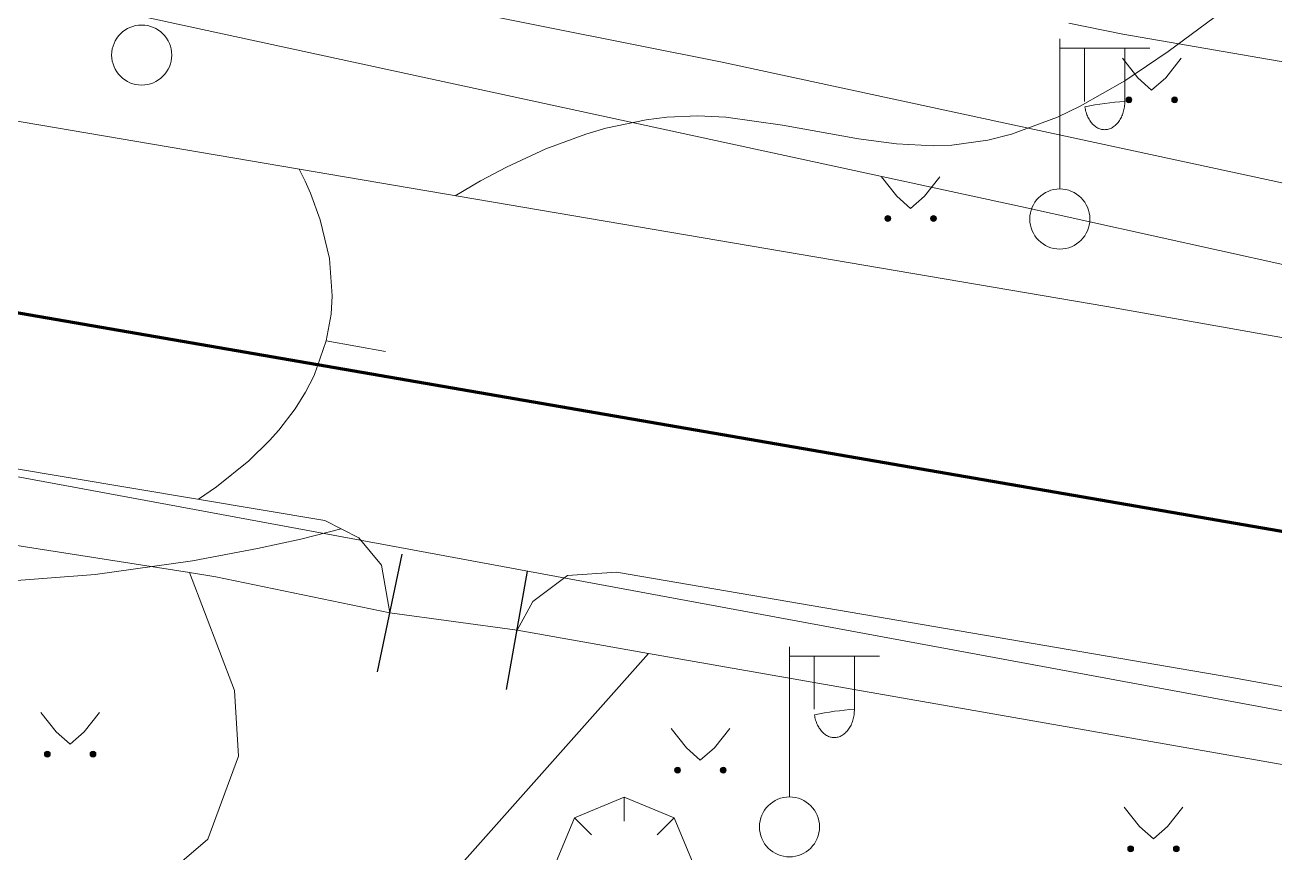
# Model space of a CAD drawing. Extents: x 1000 to 4000, y -5000 to -1000.
# Drawn here: x 1504.07 to 1545.7, y -4625.92 to -4598.34 of the extents above; entities that cross this region are included whole.
import ezdxf

# ---------------------------------------------------------------- set-up
doc = ezdxf.new("R2010")
doc.units = 0
doc.header["$MEASUREMENT"] = 0
for name, color, linetype in [('11', 7, 'CONTINUOUS'), ('границы команд_1', 10, 'CONTINUOUS'), ('СЛОЙ_11', 7, 'CONTINUOUS'), ('СЛОЙ_24', 7, 'CONTINUOUS'), ('СЛОЙ_3', 7, 'CONTINUOUS'), ('СЛОЙ_41', 7, 'CONTINUOUS'), ('СЛОЙ_44', 7, 'CONTINUOUS'), ('СЛОЙ_50', 7, 'CONTINUOUS'), ('СЛОЙ_51', 7, 'CONTINUOUS'), ('СЛОЙ_7', 7, 'CONTINUOUS')]:
    doc.layers.add(name, color=color, linetype=linetype)

# ---------------------------------------------------------------- blocks, each defined once
blk = doc.blocks.new('VOROTA')
at = {"layer": '11', "color": 3, "linetype": 'Continuous'}
blk.add_line((0, -2.001), (0, 2), dxfattribs=at)

msp = doc.modelspace()

# ---------------------------------------------------------------- linework, layer by layer
at = {"layer": 'границы команд_1', "color": 6, "lineweight": 100}
msp.add_lwpolyline([(1232.111, -4386.007), (1363.196, -4532.866), (1381.723, -4552.503), (1403.927, -4569.932), (1443.727, -4590.948), (1468.129, -4601.74), (1562.694, -4618.098), (1653.409, -4634.074), (1688.722, -4638.313), (1704.485, -4638.313), (1722.793, -4634.02), (1760.924, -4607.283), (1770.05, -4590.328), (1775.59, -4571.416), (1777.872, -4554.135), (1774.938, -4530.659), (1770.702, -4517.779), (1633.084, -4319.391), (1619.805, -4295.078), (1612.961, -4276.819), (1612.961, -4259.864)], dxfattribs=at)
at = {"layer": 'СЛОЙ_11', "color": 253, "linetype": 'Continuous', "lineweight": 0}
for points in [[(1538.842, -4598.279), (1540.641, -4598.64), (1564.999, -4602.85)], [(1478.51, -4611.716), (1509.547, -4616.575)], [(1509.547, -4616.575), (1510.424, -4616.712)], [(1510.424, -4616.712), (1516.22, -4617.917)], [(1520.457, -4618.497), (1524.836, -4619.265)], [(1524.836, -4619.265), (1569.577, -4627.112)]]:
    msp.add_lwpolyline(points, dxfattribs=at)
at = {"layer": 'СЛОЙ_24', "color": 253, "linetype": 'Continuous', "lineweight": 0}
msp.add_line((1516.22, -4617.917), (1520.457, -4618.497), dxfattribs=at)
for points in [[(1462.315, -4586.172), (1470.225, -4588.189), (1527.289, -4599.573), (1565.409, -4607.795)], [(1458.417, -4588.725), (1471.019, -4591.133), (1499.815, -4596.274), (1537.222, -4604.379), (1552.693, -4607.8), (1559.335, -4609.118)], [(1463.514, -4593.723), (1465.199, -4594.285), (1471.943, -4595.936), (1495.902, -4600.197), (1540.101, -4607.711), (1559.014, -4611.061)], [(1516.22, -4617.917), (1515.942, -4616.333), (1515.184, -4615.418), (1514.059, -4614.838), (1488.463, -4610.556), (1469.947, -4607.522)], [(1509.547, -4616.575), (1511.049, -4620.504), (1511.182, -4622.69), (1510.157, -4625.456), (1507.348, -4627.865), (1504.864, -4628.311)], [(1520.457, -4618.497), (1520.981, -4617.537), (1522.14, -4616.667), (1523.768, -4616.556), (1544.202, -4620.057), (1585.706, -4627.557), (1601.358, -4630.546), (1637.879, -4637.326), (1671.334, -4643.445), (1676.496, -4643.885)], [(1524.836, -4619.265), (1518.71, -4626.167)]]:
    msp.add_lwpolyline(points, dxfattribs=at)
at = {"layer": 'СЛОЙ_3', "color": 253, "linetype": 'Continuous', "lineweight": 0}
for p, q in [((1538.537, -4603.798), (1538.537, -4598.798)), ((1538.537, -4601.798), (1538.537, -4598.798)), ((1538.537, -4599.112), (1541.537, -4599.112)), ((1539.358, -4600.88), (1539.358, -4599.112)), ((1540.7, -4600.88), (1540.7, -4599.112)), ((1529.532, -4624.046), (1529.532, -4619.046)), ((1529.532, -4622.046), (1529.532, -4619.046)), ((1529.532, -4619.36), (1532.532, -4619.36)), ((1530.353, -4621.128), (1530.353, -4619.36)), ((1531.695, -4621.128), (1531.695, -4619.36))]:
    msp.add_line(p, q, dxfattribs=at)
for points in [[(1540.7, -4600.88, -0.035191), (1540.687, -4601.064, -0.036545), (1540.649, -4601.241, -0.03934), (1540.587, -4601.404, -0.0437), (1540.504, -4601.547, -0.049642), (1540.402, -4601.664, -0.056748), (1540.286, -4601.751, -0.0637), (1540.16, -4601.805, -0.068204), (1540.029, -4601.823, -0.068204), (1539.898, -4601.805, -0.0637), (1539.772, -4601.751, -0.056748), (1539.656, -4601.664, -0.049642), (1539.554, -4601.547, -0.0437), (1539.471, -4601.404, -0.03934), (1539.409, -4601.241, -0.036545), (1539.371, -4601.064, -0.035191)], [(1531.695, -4621.128, -0.035191), (1531.682, -4621.312, -0.036545), (1531.644, -4621.489, -0.03934), (1531.582, -4621.652, -0.0437), (1531.499, -4621.795, -0.049642), (1531.397, -4621.912, -0.056748), (1531.281, -4621.999, -0.0637), (1531.155, -4622.053, -0.068204), (1531.024, -4622.071, -0.068204), (1530.893, -4622.053, -0.0637), (1530.767, -4621.999, -0.056748), (1530.651, -4621.912, -0.049642), (1530.549, -4621.795, -0.0437), (1530.466, -4621.652, -0.03934), (1530.404, -4621.489, -0.036545), (1530.366, -4621.312, -0.035191)]]:
    msp.add_lwpolyline(points, format="xyb", close=True, dxfattribs=at)
for centre in [(1507.954, -4599.336), (1538.537, -4604.798), (1529.532, -4625.046)]:
    msp.add_circle(centre, 1, dxfattribs=at)
at = {"layer": 'СЛОЙ_41', "color": 253, "linetype": 'Continuous', "lineweight": 0}
for p, q in [((1540.625, -4599.442), (1541.135, -4600.092)), ((1542.575, -4599.442), (1542.065, -4600.092)), ((1541.135, -4600.092), (1541.595, -4600.502)), ((1542.065, -4600.092), (1541.595, -4600.502)), ((1532.594, -4603.391), (1533.104, -4604.041)), ((1534.544, -4603.391), (1534.034, -4604.041)), ((1533.104, -4604.041), (1533.564, -4604.451)), ((1534.034, -4604.041), (1533.564, -4604.451)), ((1504.598, -4621.234), (1505.108, -4621.884)), ((1506.548, -4621.234), (1506.038, -4621.884)), ((1505.108, -4621.884), (1505.568, -4622.294)), ((1506.038, -4621.884), (1505.568, -4622.294)), ((1525.591, -4621.766), (1526.101, -4622.416)), ((1527.541, -4621.766), (1527.031, -4622.416)), ((1526.101, -4622.416), (1526.561, -4622.826)), ((1527.031, -4622.416), (1526.561, -4622.826)), ((1540.683, -4624.387), (1541.193, -4625.037)), ((1542.633, -4624.387), (1542.123, -4625.037)), ((1541.193, -4625.037), (1541.653, -4625.447)), ((1542.123, -4625.037), (1541.653, -4625.447))]:
    msp.add_line(p, q, dxfattribs=at)
for centre in [(1540.839, -4600.83), (1542.36, -4600.83), (1532.808, -4604.779), (1534.329, -4604.779), (1504.812, -4622.622), (1506.333, -4622.622), (1525.805, -4623.154), (1527.326, -4623.154), (1540.897, -4625.775), (1542.418, -4625.775)]:
    msp.add_circle(centre, 0.0976, dxfattribs=at)
for points in [[(1540.743, -4600.849), (1540.741, -4600.83), (1540.743, -4600.811)], [(1540.748, -4600.867), (1540.743, -4600.811), (1540.748, -4600.793)], [(1540.743, -4600.849), (1540.743, -4600.811), (1540.748, -4600.867)], [(1540.757, -4600.884), (1540.748, -4600.793), (1540.757, -4600.776)], [(1540.748, -4600.867), (1540.748, -4600.793), (1540.757, -4600.884)], [(1540.77, -4600.899), (1540.757, -4600.776), (1540.77, -4600.761)], [(1540.757, -4600.884), (1540.757, -4600.776), (1540.77, -4600.899)], [(1540.784, -4600.911), (1540.77, -4600.761), (1540.784, -4600.749)], [(1540.77, -4600.899), (1540.77, -4600.761), (1540.784, -4600.911)], [(1540.801, -4600.92), (1540.784, -4600.749), (1540.801, -4600.74)], [(1540.784, -4600.911), (1540.784, -4600.749), (1540.801, -4600.92)], [(1540.82, -4600.926), (1540.801, -4600.74), (1540.82, -4600.734)], [(1540.801, -4600.92), (1540.801, -4600.74), (1540.82, -4600.926)], [(1540.839, -4600.928), (1540.82, -4600.734), (1540.839, -4600.732)], [(1540.82, -4600.926), (1540.82, -4600.734), (1540.839, -4600.928)], [(1542.264, -4600.849), (1542.262, -4600.83), (1542.264, -4600.811)], [(1542.269, -4600.867), (1542.264, -4600.811), (1542.269, -4600.793)], [(1542.264, -4600.849), (1542.264, -4600.811), (1542.269, -4600.867)], [(1542.278, -4600.884), (1542.269, -4600.793), (1542.278, -4600.776)], [(1542.269, -4600.867), (1542.269, -4600.793), (1542.278, -4600.884)], [(1542.291, -4600.899), (1542.278, -4600.776), (1542.291, -4600.761)], [(1542.278, -4600.884), (1542.278, -4600.776), (1542.291, -4600.899)], [(1542.305, -4600.911), (1542.291, -4600.761), (1542.305, -4600.749)], [(1542.291, -4600.899), (1542.291, -4600.761), (1542.305, -4600.911)], [(1542.322, -4600.92), (1542.305, -4600.749), (1542.322, -4600.74)], [(1542.305, -4600.911), (1542.305, -4600.749), (1542.322, -4600.92)], [(1542.341, -4600.926), (1542.322, -4600.74), (1542.341, -4600.734)], [(1542.322, -4600.92), (1542.322, -4600.74), (1542.341, -4600.926)], [(1542.36, -4600.928), (1542.341, -4600.734), (1542.36, -4600.732)], [(1542.341, -4600.926), (1542.341, -4600.734), (1542.36, -4600.928)], [(1532.712, -4604.798), (1532.71, -4604.779), (1532.712, -4604.76)], [(1532.717, -4604.816), (1532.712, -4604.76), (1532.717, -4604.742)], [(1532.712, -4604.798), (1532.712, -4604.76), (1532.717, -4604.816)], [(1532.726, -4604.833), (1532.717, -4604.742), (1532.726, -4604.725)], [(1532.717, -4604.816), (1532.717, -4604.742), (1532.726, -4604.833)], [(1532.739, -4604.848), (1532.726, -4604.725), (1532.739, -4604.71)], [(1532.726, -4604.833), (1532.726, -4604.725), (1532.739, -4604.848)], [(1532.753, -4604.86), (1532.739, -4604.71), (1532.753, -4604.698)], [(1532.739, -4604.848), (1532.739, -4604.71), (1532.753, -4604.86)], [(1532.77, -4604.869), (1532.753, -4604.698), (1532.77, -4604.689)], [(1532.753, -4604.86), (1532.753, -4604.698), (1532.77, -4604.869)], [(1532.789, -4604.875), (1532.77, -4604.689), (1532.789, -4604.683)], [(1532.77, -4604.869), (1532.77, -4604.689), (1532.789, -4604.875)], [(1532.808, -4604.877), (1532.789, -4604.683), (1532.808, -4604.681)], [(1532.789, -4604.875), (1532.789, -4604.683), (1532.808, -4604.877)], [(1534.233, -4604.798), (1534.231, -4604.779), (1534.233, -4604.76)], [(1534.238, -4604.816), (1534.233, -4604.76), (1534.238, -4604.742)], [(1534.233, -4604.798), (1534.233, -4604.76), (1534.238, -4604.816)], [(1534.247, -4604.833), (1534.238, -4604.742), (1534.247, -4604.725)], [(1534.238, -4604.816), (1534.238, -4604.742), (1534.247, -4604.833)], [(1534.26, -4604.848), (1534.247, -4604.725), (1534.26, -4604.71)], [(1534.247, -4604.833), (1534.247, -4604.725), (1534.26, -4604.848)], [(1534.274, -4604.86), (1534.26, -4604.71), (1534.274, -4604.698)], [(1534.26, -4604.848), (1534.26, -4604.71), (1534.274, -4604.86)], [(1534.291, -4604.869), (1534.274, -4604.698), (1534.291, -4604.689)], [(1534.274, -4604.86), (1534.274, -4604.698), (1534.291, -4604.869)], [(1534.31, -4604.875), (1534.291, -4604.689), (1534.31, -4604.683)], [(1534.291, -4604.869), (1534.291, -4604.689), (1534.31, -4604.875)], [(1534.329, -4604.877), (1534.31, -4604.683), (1534.329, -4604.681)], [(1534.31, -4604.875), (1534.31, -4604.683), (1534.329, -4604.877)], [(1504.716, -4622.641), (1504.714, -4622.622), (1504.716, -4622.603)], [(1504.721, -4622.659), (1504.716, -4622.603), (1504.721, -4622.585)], [(1504.716, -4622.641), (1504.716, -4622.603), (1504.721, -4622.659)], [(1504.73, -4622.676), (1504.721, -4622.585), (1504.73, -4622.568)], [(1504.721, -4622.659), (1504.721, -4622.585), (1504.73, -4622.676)], [(1504.743, -4622.691), (1504.73, -4622.568), (1504.743, -4622.553)], [(1504.73, -4622.676), (1504.73, -4622.568), (1504.743, -4622.691)], [(1504.757, -4622.703), (1504.743, -4622.553), (1504.757, -4622.541)], [(1504.743, -4622.691), (1504.743, -4622.553), (1504.757, -4622.703)], [(1504.774, -4622.712), (1504.757, -4622.541), (1504.774, -4622.532)], [(1504.757, -4622.703), (1504.757, -4622.541), (1504.774, -4622.712)], [(1504.793, -4622.718), (1504.774, -4622.532), (1504.793, -4622.526)], [(1504.774, -4622.712), (1504.774, -4622.532), (1504.793, -4622.718)], [(1504.812, -4622.72), (1504.793, -4622.526), (1504.812, -4622.524)], [(1504.793, -4622.718), (1504.793, -4622.526), (1504.812, -4622.72)], [(1506.237, -4622.641), (1506.235, -4622.622), (1506.237, -4622.603)], [(1506.242, -4622.659), (1506.237, -4622.603), (1506.242, -4622.585)], [(1506.237, -4622.641), (1506.237, -4622.603), (1506.242, -4622.659)], [(1506.251, -4622.676), (1506.242, -4622.585), (1506.251, -4622.568)], [(1506.242, -4622.659), (1506.242, -4622.585), (1506.251, -4622.676)], [(1506.264, -4622.691), (1506.251, -4622.568), (1506.264, -4622.553)], [(1506.251, -4622.676), (1506.251, -4622.568), (1506.264, -4622.691)], [(1506.278, -4622.703), (1506.264, -4622.553), (1506.278, -4622.541)], [(1506.264, -4622.691), (1506.264, -4622.553), (1506.278, -4622.703)], [(1506.295, -4622.712), (1506.278, -4622.541), (1506.295, -4622.532)], [(1506.278, -4622.703), (1506.278, -4622.541), (1506.295, -4622.712)], [(1506.314, -4622.718), (1506.295, -4622.532), (1506.314, -4622.526)], [(1506.295, -4622.712), (1506.295, -4622.532), (1506.314, -4622.718)], [(1506.333, -4622.72), (1506.314, -4622.526), (1506.333, -4622.524)], [(1506.314, -4622.718), (1506.314, -4622.526), (1506.333, -4622.72)], [(1525.709, -4623.173), (1525.707, -4623.154), (1525.709, -4623.135)], [(1525.714, -4623.191), (1525.709, -4623.135), (1525.714, -4623.117)], [(1525.709, -4623.173), (1525.709, -4623.135), (1525.714, -4623.191)], [(1525.723, -4623.208), (1525.714, -4623.117), (1525.723, -4623.1)], [(1525.714, -4623.191), (1525.714, -4623.117), (1525.723, -4623.208)], [(1525.736, -4623.223), (1525.723, -4623.1), (1525.736, -4623.085)], [(1525.723, -4623.208), (1525.723, -4623.1), (1525.736, -4623.223)], [(1525.75, -4623.235), (1525.736, -4623.085), (1525.75, -4623.073)], [(1525.736, -4623.223), (1525.736, -4623.085), (1525.75, -4623.235)], [(1525.767, -4623.244), (1525.75, -4623.073), (1525.767, -4623.064)], [(1525.75, -4623.235), (1525.75, -4623.073), (1525.767, -4623.244)], [(1525.786, -4623.25), (1525.767, -4623.064), (1525.786, -4623.058)], [(1525.767, -4623.244), (1525.767, -4623.064), (1525.786, -4623.25)], [(1525.805, -4623.252), (1525.786, -4623.058), (1525.805, -4623.056)], [(1525.786, -4623.25), (1525.786, -4623.058), (1525.805, -4623.252)], [(1527.23, -4623.173), (1527.228, -4623.154), (1527.23, -4623.135)], [(1527.235, -4623.191), (1527.23, -4623.135), (1527.235, -4623.117)], [(1527.23, -4623.173), (1527.23, -4623.135), (1527.235, -4623.191)], [(1527.244, -4623.208), (1527.235, -4623.117), (1527.244, -4623.1)], [(1527.235, -4623.191), (1527.235, -4623.117), (1527.244, -4623.208)], [(1527.257, -4623.223), (1527.244, -4623.1), (1527.257, -4623.085)], [(1527.244, -4623.208), (1527.244, -4623.1), (1527.257, -4623.223)], [(1527.271, -4623.235), (1527.257, -4623.085), (1527.271, -4623.073)], [(1527.257, -4623.223), (1527.257, -4623.085), (1527.271, -4623.235)], [(1527.288, -4623.244), (1527.271, -4623.073), (1527.288, -4623.064)], [(1527.271, -4623.235), (1527.271, -4623.073), (1527.288, -4623.244)], [(1527.307, -4623.25), (1527.288, -4623.064), (1527.307, -4623.058)], [(1527.288, -4623.244), (1527.288, -4623.064), (1527.307, -4623.25)], [(1527.326, -4623.252), (1527.307, -4623.058), (1527.326, -4623.056)], [(1527.307, -4623.25), (1527.307, -4623.058), (1527.326, -4623.252)], [(1540.801, -4625.794), (1540.799, -4625.775), (1540.801, -4625.756)], [(1540.806, -4625.812), (1540.801, -4625.756), (1540.806, -4625.738)], [(1540.801, -4625.794), (1540.801, -4625.756), (1540.806, -4625.812)], [(1540.815, -4625.829), (1540.806, -4625.738), (1540.815, -4625.721)], [(1540.806, -4625.812), (1540.806, -4625.738), (1540.815, -4625.829)], [(1540.828, -4625.844), (1540.815, -4625.721), (1540.828, -4625.706)], [(1540.815, -4625.829), (1540.815, -4625.721), (1540.828, -4625.844)], [(1540.842, -4625.856), (1540.828, -4625.706), (1540.842, -4625.694)], [(1540.828, -4625.844), (1540.828, -4625.706), (1540.842, -4625.856)], [(1540.859, -4625.865), (1540.842, -4625.694), (1540.859, -4625.685)], [(1540.842, -4625.856), (1540.842, -4625.694), (1540.859, -4625.865)], [(1540.878, -4625.871), (1540.859, -4625.685), (1540.878, -4625.679)], [(1540.859, -4625.865), (1540.859, -4625.685), (1540.878, -4625.871)], [(1540.897, -4625.873), (1540.878, -4625.679), (1540.897, -4625.677)], [(1540.878, -4625.871), (1540.878, -4625.679), (1540.897, -4625.873)], [(1542.322, -4625.794), (1542.32, -4625.775), (1542.322, -4625.756)], [(1542.327, -4625.812), (1542.322, -4625.756), (1542.327, -4625.738)], [(1542.322, -4625.794), (1542.322, -4625.756), (1542.327, -4625.812)], [(1542.336, -4625.829), (1542.327, -4625.738), (1542.336, -4625.721)], [(1542.327, -4625.812), (1542.327, -4625.738), (1542.336, -4625.829)], [(1542.349, -4625.844), (1542.336, -4625.721), (1542.349, -4625.706)], [(1542.336, -4625.829), (1542.336, -4625.721), (1542.349, -4625.844)], [(1542.363, -4625.856), (1542.349, -4625.706), (1542.363, -4625.694)], [(1542.349, -4625.844), (1542.349, -4625.706), (1542.363, -4625.856)], [(1542.38, -4625.865), (1542.363, -4625.694), (1542.38, -4625.685)], [(1542.363, -4625.856), (1542.363, -4625.694), (1542.38, -4625.865)], [(1542.399, -4625.871), (1542.38, -4625.685), (1542.399, -4625.679)], [(1542.38, -4625.865), (1542.38, -4625.685), (1542.399, -4625.871)], [(1542.418, -4625.873), (1542.399, -4625.679), (1542.418, -4625.677)], [(1542.399, -4625.871), (1542.399, -4625.679), (1542.418, -4625.873)]]:
    msp.add_solid(points, dxfattribs=at)
at = {"layer": 'СЛОЙ_41', "color": 253, "linetype": 'Continuous', "lineweight": 0, "extrusion": (0, 0, -1)}
for points in [[(-1540.839, -4600.928), (-1540.839, -4600.732), (-1540.858, -4600.926)], [(-1540.858, -4600.926), (-1540.839, -4600.732), (-1540.858, -4600.734)], [(-1540.858, -4600.926), (-1540.858, -4600.734), (-1540.876, -4600.92)], [(-1540.876, -4600.92), (-1540.858, -4600.734), (-1540.876, -4600.74)], [(-1540.876, -4600.92), (-1540.876, -4600.74), (-1540.893, -4600.911)], [(-1540.893, -4600.911), (-1540.876, -4600.74), (-1540.893, -4600.749)], [(-1540.893, -4600.911), (-1540.893, -4600.749), (-1540.908, -4600.899)], [(-1540.908, -4600.899), (-1540.893, -4600.749), (-1540.908, -4600.761)], [(-1540.908, -4600.899), (-1540.908, -4600.761), (-1540.92, -4600.884)], [(-1540.92, -4600.884), (-1540.908, -4600.761), (-1540.92, -4600.776)], [(-1540.92, -4600.884), (-1540.92, -4600.776), (-1540.929, -4600.867)], [(-1540.929, -4600.867), (-1540.92, -4600.776), (-1540.929, -4600.793)], [(-1540.929, -4600.867), (-1540.929, -4600.793), (-1540.934, -4600.849)], [(-1540.934, -4600.849), (-1540.929, -4600.793), (-1540.934, -4600.811)], [(-1540.934, -4600.849), (-1540.934, -4600.811), (-1540.936, -4600.83)], [(-1542.36, -4600.928), (-1542.36, -4600.732), (-1542.379, -4600.926)], [(-1542.379, -4600.926), (-1542.36, -4600.732), (-1542.379, -4600.734)], [(-1542.379, -4600.926), (-1542.379, -4600.734), (-1542.397, -4600.92)], [(-1542.397, -4600.92), (-1542.379, -4600.734), (-1542.397, -4600.74)], [(-1542.397, -4600.92), (-1542.397, -4600.74), (-1542.414, -4600.911)], [(-1542.414, -4600.911), (-1542.397, -4600.74), (-1542.414, -4600.749)], [(-1542.414, -4600.911), (-1542.414, -4600.749), (-1542.429, -4600.899)], [(-1542.429, -4600.899), (-1542.414, -4600.749), (-1542.429, -4600.761)], [(-1542.429, -4600.899), (-1542.429, -4600.761), (-1542.441, -4600.884)], [(-1542.441, -4600.884), (-1542.429, -4600.761), (-1542.441, -4600.776)], [(-1542.441, -4600.884), (-1542.441, -4600.776), (-1542.45, -4600.867)], [(-1542.45, -4600.867), (-1542.441, -4600.776), (-1542.45, -4600.793)], [(-1542.45, -4600.867), (-1542.45, -4600.793), (-1542.455, -4600.849)], [(-1542.455, -4600.849), (-1542.45, -4600.793), (-1542.455, -4600.811)], [(-1542.455, -4600.849), (-1542.455, -4600.811), (-1542.457, -4600.83)], [(-1532.808, -4604.877), (-1532.808, -4604.681), (-1532.827, -4604.875)], [(-1532.827, -4604.875), (-1532.808, -4604.681), (-1532.827, -4604.683)], [(-1532.827, -4604.875), (-1532.827, -4604.683), (-1532.845, -4604.869)], [(-1532.845, -4604.869), (-1532.827, -4604.683), (-1532.845, -4604.689)], [(-1532.845, -4604.869), (-1532.845, -4604.689), (-1532.862, -4604.86)], [(-1532.862, -4604.86), (-1532.845, -4604.689), (-1532.862, -4604.698)], [(-1532.862, -4604.86), (-1532.862, -4604.698), (-1532.877, -4604.848)], [(-1532.877, -4604.848), (-1532.862, -4604.698), (-1532.877, -4604.71)], [(-1532.877, -4604.848), (-1532.877, -4604.71), (-1532.889, -4604.833)], [(-1532.889, -4604.833), (-1532.877, -4604.71), (-1532.889, -4604.725)], [(-1532.889, -4604.833), (-1532.889, -4604.725), (-1532.898, -4604.816)], [(-1532.898, -4604.816), (-1532.889, -4604.725), (-1532.898, -4604.742)], [(-1532.898, -4604.816), (-1532.898, -4604.742), (-1532.903, -4604.798)], [(-1532.903, -4604.798), (-1532.898, -4604.742), (-1532.903, -4604.76)], [(-1532.903, -4604.798), (-1532.903, -4604.76), (-1532.905, -4604.779)], [(-1534.329, -4604.877), (-1534.329, -4604.681), (-1534.348, -4604.875)], [(-1534.348, -4604.875), (-1534.329, -4604.681), (-1534.348, -4604.683)], [(-1534.348, -4604.875), (-1534.348, -4604.683), (-1534.366, -4604.869)], [(-1534.366, -4604.869), (-1534.348, -4604.683), (-1534.366, -4604.689)], [(-1534.366, -4604.869), (-1534.366, -4604.689), (-1534.383, -4604.86)], [(-1534.383, -4604.86), (-1534.366, -4604.689), (-1534.383, -4604.698)], [(-1534.383, -4604.86), (-1534.383, -4604.698), (-1534.398, -4604.848)], [(-1534.398, -4604.848), (-1534.383, -4604.698), (-1534.398, -4604.71)], [(-1534.398, -4604.848), (-1534.398, -4604.71), (-1534.41, -4604.833)], [(-1534.41, -4604.833), (-1534.398, -4604.71), (-1534.41, -4604.725)], [(-1534.41, -4604.833), (-1534.41, -4604.725), (-1534.419, -4604.816)], [(-1534.419, -4604.816), (-1534.41, -4604.725), (-1534.419, -4604.742)], [(-1534.419, -4604.816), (-1534.419, -4604.742), (-1534.424, -4604.798)], [(-1534.424, -4604.798), (-1534.419, -4604.742), (-1534.424, -4604.76)], [(-1534.424, -4604.798), (-1534.424, -4604.76), (-1534.426, -4604.779)], [(-1504.812, -4622.72), (-1504.812, -4622.524), (-1504.831, -4622.718)], [(-1504.831, -4622.718), (-1504.812, -4622.524), (-1504.831, -4622.526)], [(-1504.831, -4622.718), (-1504.831, -4622.526), (-1504.849, -4622.712)], [(-1504.849, -4622.712), (-1504.831, -4622.526), (-1504.849, -4622.532)], [(-1504.849, -4622.712), (-1504.849, -4622.532), (-1504.866, -4622.703)], [(-1504.866, -4622.703), (-1504.849, -4622.532), (-1504.866, -4622.541)], [(-1504.866, -4622.703), (-1504.866, -4622.541), (-1504.881, -4622.691)], [(-1504.881, -4622.691), (-1504.866, -4622.541), (-1504.881, -4622.553)], [(-1504.881, -4622.691), (-1504.881, -4622.553), (-1504.893, -4622.676)], [(-1504.893, -4622.676), (-1504.881, -4622.553), (-1504.893, -4622.568)], [(-1504.893, -4622.676), (-1504.893, -4622.568), (-1504.902, -4622.659)], [(-1504.902, -4622.659), (-1504.893, -4622.568), (-1504.902, -4622.585)], [(-1504.902, -4622.659), (-1504.902, -4622.585), (-1504.907, -4622.641)], [(-1504.907, -4622.641), (-1504.902, -4622.585), (-1504.907, -4622.603)], [(-1504.907, -4622.641), (-1504.907, -4622.603), (-1504.909, -4622.622)], [(-1506.333, -4622.72), (-1506.333, -4622.524), (-1506.352, -4622.718)], [(-1506.352, -4622.718), (-1506.333, -4622.524), (-1506.352, -4622.526)], [(-1506.352, -4622.718), (-1506.352, -4622.526), (-1506.37, -4622.712)], [(-1506.37, -4622.712), (-1506.352, -4622.526), (-1506.37, -4622.532)], [(-1506.37, -4622.712), (-1506.37, -4622.532), (-1506.387, -4622.703)], [(-1506.387, -4622.703), (-1506.37, -4622.532), (-1506.387, -4622.541)], [(-1506.387, -4622.703), (-1506.387, -4622.541), (-1506.402, -4622.691)], [(-1506.402, -4622.691), (-1506.387, -4622.541), (-1506.402, -4622.553)], [(-1506.402, -4622.691), (-1506.402, -4622.553), (-1506.414, -4622.676)], [(-1506.414, -4622.676), (-1506.402, -4622.553), (-1506.414, -4622.568)], [(-1506.414, -4622.676), (-1506.414, -4622.568), (-1506.423, -4622.659)], [(-1506.423, -4622.659), (-1506.414, -4622.568), (-1506.423, -4622.585)], [(-1506.423, -4622.659), (-1506.423, -4622.585), (-1506.428, -4622.641)], [(-1506.428, -4622.641), (-1506.423, -4622.585), (-1506.428, -4622.603)], [(-1506.428, -4622.641), (-1506.428, -4622.603), (-1506.43, -4622.622)], [(-1525.805, -4623.252), (-1525.805, -4623.056), (-1525.824, -4623.25)], [(-1525.824, -4623.25), (-1525.805, -4623.056), (-1525.824, -4623.058)], [(-1525.824, -4623.25), (-1525.824, -4623.058), (-1525.842, -4623.244)], [(-1525.842, -4623.244), (-1525.824, -4623.058), (-1525.842, -4623.064)], [(-1525.842, -4623.244), (-1525.842, -4623.064), (-1525.859, -4623.235)], [(-1525.859, -4623.235), (-1525.842, -4623.064), (-1525.859, -4623.073)], [(-1525.859, -4623.235), (-1525.859, -4623.073), (-1525.874, -4623.223)], [(-1525.874, -4623.223), (-1525.859, -4623.073), (-1525.874, -4623.085)], [(-1525.874, -4623.223), (-1525.874, -4623.085), (-1525.886, -4623.208)], [(-1525.886, -4623.208), (-1525.874, -4623.085), (-1525.886, -4623.1)], [(-1525.886, -4623.208), (-1525.886, -4623.1), (-1525.895, -4623.191)], [(-1525.895, -4623.191), (-1525.886, -4623.1), (-1525.895, -4623.117)], [(-1525.895, -4623.191), (-1525.895, -4623.117), (-1525.9, -4623.173)], [(-1525.9, -4623.173), (-1525.895, -4623.117), (-1525.9, -4623.135)], [(-1525.9, -4623.173), (-1525.9, -4623.135), (-1525.902, -4623.154)], [(-1527.326, -4623.252), (-1527.326, -4623.056), (-1527.345, -4623.25)], [(-1527.345, -4623.25), (-1527.326, -4623.056), (-1527.345, -4623.058)], [(-1527.345, -4623.25), (-1527.345, -4623.058), (-1527.363, -4623.244)], [(-1527.363, -4623.244), (-1527.345, -4623.058), (-1527.363, -4623.064)], [(-1527.363, -4623.244), (-1527.363, -4623.064), (-1527.38, -4623.235)], [(-1527.38, -4623.235), (-1527.363, -4623.064), (-1527.38, -4623.073)], [(-1527.38, -4623.235), (-1527.38, -4623.073), (-1527.395, -4623.223)], [(-1527.395, -4623.223), (-1527.38, -4623.073), (-1527.395, -4623.085)], [(-1527.395, -4623.223), (-1527.395, -4623.085), (-1527.407, -4623.208)], [(-1527.407, -4623.208), (-1527.395, -4623.085), (-1527.407, -4623.1)], [(-1527.407, -4623.208), (-1527.407, -4623.1), (-1527.416, -4623.191)], [(-1527.416, -4623.191), (-1527.407, -4623.1), (-1527.416, -4623.117)], [(-1527.416, -4623.191), (-1527.416, -4623.117), (-1527.421, -4623.173)], [(-1527.421, -4623.173), (-1527.416, -4623.117), (-1527.421, -4623.135)], [(-1527.421, -4623.173), (-1527.421, -4623.135), (-1527.423, -4623.154)], [(-1540.897, -4625.873), (-1540.897, -4625.677), (-1540.916, -4625.871)], [(-1540.916, -4625.871), (-1540.897, -4625.677), (-1540.916, -4625.679)], [(-1540.916, -4625.871), (-1540.916, -4625.679), (-1540.934, -4625.865)], [(-1540.934, -4625.865), (-1540.916, -4625.679), (-1540.934, -4625.685)], [(-1540.934, -4625.865), (-1540.934, -4625.685), (-1540.951, -4625.856)], [(-1540.951, -4625.856), (-1540.934, -4625.685), (-1540.951, -4625.694)], [(-1540.951, -4625.856), (-1540.951, -4625.694), (-1540.966, -4625.844)], [(-1540.966, -4625.844), (-1540.951, -4625.694), (-1540.966, -4625.706)], [(-1540.966, -4625.844), (-1540.966, -4625.706), (-1540.978, -4625.829)], [(-1540.978, -4625.829), (-1540.966, -4625.706), (-1540.978, -4625.721)], [(-1540.978, -4625.829), (-1540.978, -4625.721), (-1540.987, -4625.812)], [(-1540.987, -4625.812), (-1540.978, -4625.721), (-1540.987, -4625.738)], [(-1540.987, -4625.812), (-1540.987, -4625.738), (-1540.992, -4625.794)], [(-1540.992, -4625.794), (-1540.987, -4625.738), (-1540.992, -4625.756)], [(-1540.992, -4625.794), (-1540.992, -4625.756), (-1540.994, -4625.775)], [(-1542.418, -4625.873), (-1542.418, -4625.677), (-1542.437, -4625.871)], [(-1542.437, -4625.871), (-1542.418, -4625.677), (-1542.437, -4625.679)], [(-1542.437, -4625.871), (-1542.437, -4625.679), (-1542.455, -4625.865)], [(-1542.455, -4625.865), (-1542.437, -4625.679), (-1542.455, -4625.685)], [(-1542.455, -4625.865), (-1542.455, -4625.685), (-1542.472, -4625.856)], [(-1542.472, -4625.856), (-1542.455, -4625.685), (-1542.472, -4625.694)], [(-1542.472, -4625.856), (-1542.472, -4625.694), (-1542.487, -4625.844)], [(-1542.487, -4625.844), (-1542.472, -4625.694), (-1542.487, -4625.706)], [(-1542.487, -4625.844), (-1542.487, -4625.706), (-1542.499, -4625.829)], [(-1542.499, -4625.829), (-1542.487, -4625.706), (-1542.499, -4625.721)], [(-1542.499, -4625.829), (-1542.499, -4625.721), (-1542.508, -4625.812)], [(-1542.508, -4625.812), (-1542.499, -4625.721), (-1542.508, -4625.738)], [(-1542.508, -4625.812), (-1542.508, -4625.738), (-1542.513, -4625.794)], [(-1542.513, -4625.794), (-1542.508, -4625.738), (-1542.513, -4625.756)], [(-1542.513, -4625.794), (-1542.513, -4625.756), (-1542.515, -4625.775)]]:
    msp.add_solid(points, dxfattribs=at)
at = {"layer": 'СЛОЙ_44', "color": 253, "linetype": 'Continuous', "lineweight": 0}
msp.add_lwpolyline([(1162.403, -4320.077), (1355.822, -4535.298), (1369.279, -4549.63), (1385.631, -4563.789), (1401.119, -4574.755), (1423.19, -4587.647), (1440.939, -4596.026), (1459.313, -4602.927), (1475.014, -4607.516), (1490.914, -4610.997), (1672.366, -4644.567)], dxfattribs=at)
at = {"layer": 'СЛОЙ_50', "color": 253, "linetype": 'Continuous', "lineweight": 0}
msp.add_line((1514.102, -4608.859), (1516.072, -4609.206), dxfattribs=at)
for points in [[(1518.4, -4604.022), (1519.242, -4603.526), (1520.11, -4603.07), (1521.421, -4602.466), (1522.744, -4601.975), (1523.412, -4601.777), (1524.761, -4601.492), (1525.442, -4601.409), (1526.474, -4601.364), (1527.41, -4601.409), (1529.303, -4601.668), (1531.836, -4602.127), (1533.091, -4602.297), (1534.331, -4602.363), (1534.942, -4602.342), (1536.139, -4602.175), (1536.923, -4601.977), (1538.461, -4601.403), (1539.215, -4601.039), (1540.697, -4600.191), (1542.146, -4599.222), (1544.957, -4597.128), (1546.383, -4596.007)], [(1513.199, -4603.137), (1513.398, -4603.534), (1513.573, -4603.935), (1513.899, -4604.822), (1514.207, -4606.114), (1514.297, -4607.359), (1514.261, -4607.963), (1514.102, -4608.859), (1513.695, -4610.012), (1513.408, -4610.57), (1513.065, -4611.116), (1512.521, -4611.826), (1512.212, -4612.172), (1511.52, -4612.849), (1510.443, -4613.719), (1509.847, -4614.133)], [(1503.193, -4616.886), (1506.407, -4616.637), (1509.644, -4616.185), (1511.809, -4615.778), (1513.252, -4615.462), (1514.6, -4615.117)]]:
    msp.add_lwpolyline(points, dxfattribs=at)
at = {"layer": 'СЛОЙ_51', "color": 253, "linetype": 'Continuous', "lineweight": 0}
msp.add_lwpolyline([(1324.307, -4490.488), (1379.939, -4551.266), (1400.471, -4567.243), (1446.75, -4594.306), (1468.129, -4601.74), (1607.618, -4625.869), (1673.126, -4637.607), (1701.934, -4638.911), (1722.793, -4634.02), (1737.133, -4625.869), (1760.924, -4607.283), (1770.05, -4590.328), (1775.59, -4571.416), (1777.872, -4554.135), (1774.938, -4530.659), (1770.702, -4517.779), (1750.495, -4486.803), (1663.803, -4365.508), (1637.079, -4326.707), (1619.805, -4295.078), (1612.961, -4276.819), (1611.332, -4259.864)], dxfattribs=at)
at = {"layer": 'СЛОЙ_7', "color": 253, "linetype": 'Continuous', "lineweight": 0}
for p, q in [((1522.367, -4624.742), (1524.027, -4624.054)), ((1524.027, -4624.054), (1525.688, -4624.742)), ((1524.027, -4624.054), (1524.027, -4624.854)), ((1521.68, -4626.402), (1522.367, -4624.742)), ((1522.933, -4625.307), (1522.367, -4624.742)), ((1525.688, -4624.742), (1525.122, -4625.307)), ((1525.688, -4624.742), (1526.376, -4626.402))]:
    msp.add_line(p, q, dxfattribs=at)

# ---------------------------------------------------------------- block references
at = {"layer": 'СЛОЙ_11', "color": 253, "linetype": 'Continuous', "lineweight": 0, "rotation": 348.2553493761006}
msp.add_blockref('VOROTA', (1516.22, -4617.917), dxfattribs=at)
at = {"layer": 'СЛОЙ_11', "color": 253, "linetype": 'Continuous', "lineweight": 0, "xscale": 0.9999975200495022, "yscale": 0.9999975200495022, "zscale": 0.9999975200495022, "rotation": 350.0524207752314}
msp.add_blockref('VOROTA', (1520.457, -4618.497), dxfattribs=at)

doc.saveas('drawing.dxf')
